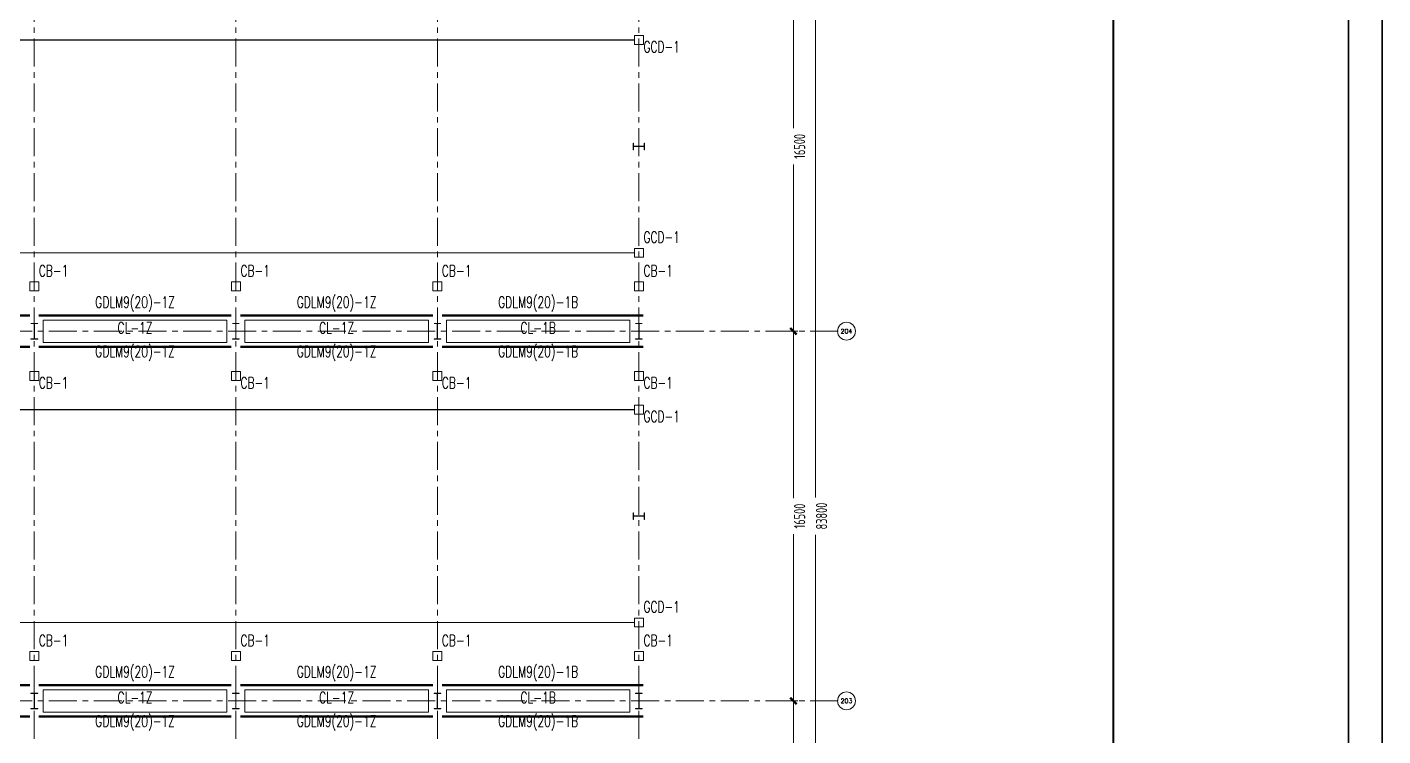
# Model space of a CAD drawing. Extents: x -1201378 to 2367219, y -619313 to 244905.
# Drawn here: x 1388920 to 1449464, y -32658 to -1025 of the extents above; entities that cross this region are included whole.
import ezdxf
from ezdxf.enums import TextEntityAlignment as Align

# ---------------------------------------------------------------- set-up
doc = ezdxf.new("R2010")
doc.units = 0
doc.header["$LTSCALE"] = 1000
doc.linetypes.add('CENTER', pattern=[2, 1.25, -0.25, 0.25, -0.25])
doc.layers.get('0').update_dxf_attribs({"linetype": 'CONTINUOUS'})
doc.layers.get('Defpoints').update_dxf_attribs({"linetype": 'CONTINUOUS'})
doc.layers.add('0-cxFrame', color=155, linetype='CONTINUOUS')
for name, color, linetype, lineweight in [('0-cxText', 131, 'CONTINUOUS', 25), ('S-axis', 111, 'CONTINUOUS', 0), ('S-col', 2, 'CONTINUOUS', 0), ('S-dote', 5, 'CENTER', 0), ('THIN', 7, 'CONTINUOUS', 0), ('吊车梁', 4, 'CONTINUOUS', 0)]:
    doc.layers.add(name, color=color, linetype=linetype, lineweight=lineweight)
doc.styles.add('_TCH_AXIS', font='COMPLEX', dxfattribs={"bigfont": 'GBCBIG'})
doc.styles.add('cx_tuming', font='simhei.ttf')
doc.styles.add('cx_tuqian1', font='')
doc.styles.add('TSSD_Dimension', font='tssdeng.shx', dxfattribs={"width": 0.7, "bigfont": 'hztxt.shx'})
doc.styles.add('TSSD_Rein', font='tj-romans1.shx', dxfattribs={"width": 0.7, "bigfont": 'tj-hztxt.shx'})
doc.styles.add('黑体', font='simhei.ttf', dxfattribs={"width": 0.8})
doc.styles.get('cx_tuqian1').set_extended_font_data('SimSun')
doc.dimstyles.new('TSSD_200_200', dxfattribs={"dimtxt": 500, "dimasz": 200, "dimexe": 200, "dimexo": 500, "dimgap": 200, "dimtad": 1, "dimdec": 0, "dimzin": 0, "dimdsep": 46, "dimtxsty": 'TSSD_Dimension', "dimblk": 'ARCHTICK', "dimcen": 0, "dimdle": 200, "dimclrt": 7, "dimadec": 0, "dimazin": 0, "dimtfac": 1, "dimtdec": 0, "dimtix": 1, "dimtmove": 2, "dimatfit": 3, "dimfxl": 1, "dimtolj": 1, "dimtzin": 0, "dimarcsym": 0})

# ---------------------------------------------------------------- blocks, each defined once
blk = doc.blocks.new('_ArchTick')
at = {"color": 0, "linetype": 'ByBlock', "const_width": 0.5}
blk.add_lwpolyline([(-0.71, -0.71), (0.71, 0.71)], dxfattribs=at)
blk = doc.blocks.new('*D87')
at = {"layer": 'Defpoints', "color": 0, "transparency": 16777216}
for p in [(-77874, -198098), (-77874, -214598), (-76858, -214598)]:
    blk.add_point(p, dxfattribs=at)
at = {"layer": 'S-axis', "color": 0, "lineweight": -2, "transparency": 16777216}
for p, q in [((-76858, -197898), (-76858, -205542)), ((-77374, -198098), (-76658, -198098)), ((-76858, -214798), (-76858, -207154)), ((-77374, -214598), (-76658, -214598))]:
    blk.add_line(p, q, dxfattribs=at)
at = {"layer": 'S-axis', "color": 0, "lineweight": -2, "transparency": 16777216, "xscale": 200, "yscale": 200, "zscale": 200}
for p, rotation in [((-76858, -198098), 90), ((-76858, -214598), 270)]:
    blk.add_blockref('_ArchTick', p, dxfattribs=dict(at, rotation=rotation))
at = {"layer": 'S-axis', "color": 7, "transparency": 16777216, "insert": (-76583, -206348), "char_height": 500, "attachment_point": 5, "rotation": 90, "style": 'TSSD_Dimension'}
blk.add_mtext('\\A1;16500', dxfattribs=at)
blk = doc.blocks.new('*D88')
at = {"layer": 'Defpoints', "color": 0, "transparency": 16777216}
for p in [(-77874, -214598), (-77874, -231098), (-76858, -231098)]:
    blk.add_point(p, dxfattribs=at)
at = {"layer": 'S-axis', "color": 0, "lineweight": -2, "transparency": 16777216}
for p, q in [((-77374, -214598), (-76658, -214598)), ((-76858, -214398), (-76858, -222042)), ((-76858, -231298), (-76858, -223654)), ((-77374, -231098), (-76658, -231098))]:
    blk.add_line(p, q, dxfattribs=at)
at = {"layer": 'S-axis', "color": 0, "lineweight": -2, "transparency": 16777216, "xscale": 200, "yscale": 200, "zscale": 200}
for p, rotation in [((-76858, -214598), 90), ((-76858, -231098), 270)]:
    blk.add_blockref('_ArchTick', p, dxfattribs=dict(at, rotation=rotation))
at = {"layer": 'S-axis', "color": 7, "transparency": 16777216, "insert": (-76583, -222848), "char_height": 500, "attachment_point": 5, "rotation": 90, "style": 'TSSD_Dimension'}
blk.add_mtext('\\A1;16500', dxfattribs=at)
blk = doc.blocks.new('*D89')
at = {"layer": 'Defpoints', "color": 0, "transparency": 16777216}
for p in [(-77874, -231098), (-77874, -247598), (-76858, -247598)]:
    blk.add_point(p, dxfattribs=at)
at = {"layer": 'S-axis', "color": 0, "lineweight": -2, "transparency": 16777216}
for p, q in [((-77374, -231098), (-76658, -231098)), ((-76858, -230898), (-76858, -238542)), ((-76858, -247798), (-76858, -240154)), ((-77374, -247598), (-76658, -247598))]:
    blk.add_line(p, q, dxfattribs=at)
at = {"layer": 'S-axis', "color": 0, "lineweight": -2, "transparency": 16777216, "xscale": 200, "yscale": 200, "zscale": 200}
for p, rotation in [((-76858, -231098), 90), ((-76858, -247598), 270)]:
    blk.add_blockref('_ArchTick', p, dxfattribs=dict(at, rotation=rotation))
at = {"layer": 'S-axis', "color": 7, "transparency": 16777216, "insert": (-76583, -239348), "char_height": 500, "attachment_point": 5, "rotation": 90, "style": 'TSSD_Dimension'}
blk.add_mtext('\\A1;16500', dxfattribs=at)
blk = doc.blocks.new('*D113')
at = {"layer": 'Defpoints', "color": 0, "transparency": 16777216}
for p in [(-77774, -180948), (-77774, -264748), (-75879, -264748)]:
    blk.add_point(p, dxfattribs=at)
at = {"layer": 'S-axis', "color": 0, "lineweight": -2, "transparency": 16777216}
for p, q in [((-77274, -180948), (-75679, -180948)), ((-75879, -180748), (-75879, -222015)), ((-75879, -264948), (-75879, -223681)), ((-77274, -264748), (-75679, -264748))]:
    blk.add_line(p, q, dxfattribs=at)
at = {"layer": 'S-axis', "color": 0, "lineweight": -2, "transparency": 16777216, "xscale": 200, "yscale": 200, "zscale": 200}
for p, rotation in [((-75879, -180948), 90), ((-75879, -264748), 270)]:
    blk.add_blockref('_ArchTick', p, dxfattribs=dict(at, rotation=rotation))
at = {"layer": 'S-axis', "color": 7, "transparency": 16777216, "insert": (-75604, -222848), "char_height": 500, "attachment_point": 5, "rotation": 90, "style": 'TSSD_Dimension'}
blk.add_mtext('\\A1;83800', dxfattribs=at)
blk = doc.blocks.new('nt66')
at = {"layer": 'S-col'}
blk.add_lwpolyline([(-195790, 766820), (-195490, 766820), (-195490, 766808), (-195636, 766808), (-195636, 766132), (-195490, 766132), (-195490, 766120), (-195790, 766120), (-195790, 766132), (-195644, 766132), (-195644, 766808), (-195790, 766808)], close=True, dxfattribs=at)
blk = doc.blocks.new('33333')
for p in [(39786, -76900), (48786, -76900), (57786, -76900), (66786, -76900), (39786, -93400), (48786, -93400), (57786, -93400), (66786, -93400)]:
    blk.add_blockref('nt66', p)
blk = doc.blocks.new('zjcx_T0(Dragon)')
at = {"layer": '0-cxFrame', "const_width": 50}
blk.add_lwpolyline([(0, 82100), (-7000, 82100), (-7000, 0), (0, 0)], close=True, dxfattribs=at)
blk = doc.blocks.new('TK22.A0 L(Dragon)')
at = {"layer": '0-cxFrame', "color": 7, "const_width": 0.5}
blk.add_lwpolyline([(0, 0), (-1486, 0), (-1486, 841), (0, 841)], close=True, dxfattribs=at)
at = {"layer": '0-cxFrame', "const_width": 0.5}
for points in [[(-80, 10), (-1466, 10), (-1466, 831), (-80, 831)], [(-10, 10), (-80, 10), (-80, 831), (-10, 831)]]:
    blk.add_lwpolyline(points, close=True, dxfattribs=at)
at = {"layer": '0-cxFrame', "xscale": 0.009999999999999998, "yscale": 0.009999999999999998, "zscale": 0.009999999999999998}
blk.add_blockref('zjcx_T0(Dragon)', (-10, 10), dxfattribs=at)
at = {"style": '黑体', "flags": 4}
blk.add_attdef('图幅', text='', height=3.3, dxfattribs=at).set_placement((-40, 3), align=Align.RIGHT)
at = {"layer": '0-cxText', "flags": 4}
for tag, height, style, p in [('建设单位', 3.5, 'cx_tuming', (-45, 240)), ('项目名称', 3.5, 'cx_tuming', (-45, 210)), ('子项名称', 3.5, 'cx_tuming', (-45, 180)), ('工程编号', 3.3, 'cx_tuqian1', (-35, 165)), ('图名1', 3.5, 'cx_tuming', (-45, 87)), ('图名2', 3.5, 'cx_tuming', (-45, 79)), ('图名3', 3.5, 'cx_tuming', (-45, 71)), ('出图日期', 3.3, 'cx_tuqian1', (-39, 60)), ('专业', 3.3, 'cx_tuqian1', (-55, 52)), ('图号', 3.3, 'cx_tuqian1', (-55, 44)), ('版次', 3.3, 'cx_tuqian1', (-20, 44))]:
    blk.add_attdef(tag, text='', height=height, dxfattribs=dict(at, style=style)).set_placement(p, align=Align.MIDDLE)
at = {"layer": 'Defpoints', "color": 6, "flags": 4}
for tag, height, style, p in [('tufu', 3.3, '黑体', (-12, 12)), ('dwfname', 4, 'cx_tuqian1', (-80, 3))]:
    blk.add_attdef(tag, text='', height=height, dxfattribs=dict(at, style=style)).set_placement(p, align=Align.RIGHT)
blk = doc.blocks.new('2#轴网')
at = {"layer": 'S-axis'}
for centre in [(-74489.2, -214597), (-74489.2, -231097)]:
    blk.add_circle(centre, 400, dxfattribs=at)
at = {"layer": 'S-dote'}
for p, q in [((-110758.5, -270787), (-110758.5, -175298.2)), ((-101758.5, -270787), (-101758.5, -175298.2)), ((-92758.5, -270787), (-92758.5, -175298.2)), ((-83758.5, -270787), (-83758.5, -175298.2)), ((-74854.3, -214598.2), (-251154.3, -214598.2)), ((-74854.3, -231098.2), (-251154.3, -231098.2))]:
    blk.add_line(p, q, dxfattribs=at)
at = {"layer": 'S-axis', "style": '_TCH_AXIS'}
for s, height, p, p2 in [('204', 196.63, (-74751.4, -214695.4), (-74227, -214695.4)), ('203', 202.97, (-74750.1, -231198.5), (-74228.2, -231198.5))]:
    blk.add_text(s, height=height, dxfattribs=at).set_placement(p, p2, align=Align.FIT)
at = {"layer": 'S-axis'}
for base, p1, p2, picture, middle in [((-75878.8, -264748.2), (-77774.3, -180948.2), (-77774.3, -264748.2), '*D113', (-75603.8, -222848.2)), ((-76858.5, -214598.2), (-77874.3, -198098.2), (-77874.3, -214598.2), '*D87', (-76583.5, -206348.2)), ((-76858.5, -231098.2), (-77874.3, -214598.2), (-77874.3, -231098.2), '*D88', (-76583.5, -222848.2)), ((-76858.5, -247598.2), (-77874.3, -231098.2), (-77874.3, -247598.2), '*D89', (-76583.5, -239348.2))]:
    dim = blk.add_linear_dim(base=base, p1=p1, p2=p2, angle=270, dimstyle='TSSD_200_200', dxfattribs=at)
    dim.commit()
    dim.dimension.update_dxf_attribs({"geometry": picture, "text_midpoint": middle, "dimtype": 161})

msp = doc.modelspace()

# ---------------------------------------------------------------- linework, layer by layer
at = {"layer": 'S-col'}
for points in [[(1416491.5, -6498.2), (1416491.5, -6198.2), (1416479.5, -6198.2), (1416479.5, -6344.2), (1416003.5, -6344.2), (1416003.5, -6198.2), (1415991.5, -6198.2), (1415991.5, -6498.2), (1416003.5, -6498.2), (1416003.5, -6352.2), (1416479.5, -6352.2), (1416479.5, -6498.2)], [(1416491.5, -22998.2), (1416491.5, -22698.2), (1416479.5, -22698.2), (1416479.5, -22844.2), (1416003.5, -22844.2), (1416003.5, -22698.2), (1415991.5, -22698.2), (1415991.5, -22998.2), (1416003.5, -22998.2), (1416003.5, -22852.2), (1416479.5, -22852.2), (1416479.5, -22998.2)]]:
    msp.add_lwpolyline(points, close=True, dxfattribs=at)
at = {"layer": '吊车梁', "color": 6, "const_width": 50}
for points in [[(1281441.5, -1598.2), (1416041.5, -1598.2)], [(1281441.5, -11098.2), (1416041.5, -11098.2)], [(1281441.5, -18098.2), (1416041.5, -18098.2)], [(1281441.5, -27598.2), (1416041.5, -27598.2)]]:
    msp.add_lwpolyline(points, dxfattribs=at)
at = {"layer": '吊车梁'}
for points in [[(1416041.5, -1398.2), (1416441.5, -1398.2), (1416441.5, -1798.2), (1416041.5, -1798.2)], [(1416041.5, -11298.2), (1416441.5, -11298.2), (1416441.5, -10898.2), (1416041.5, -10898.2)], [(1389041.5, -12798.2), (1389441.5, -12798.2), (1389441.5, -12398.2), (1389041.5, -12398.2)], [(1398041.5, -12798.2), (1398441.5, -12798.2), (1398441.5, -12398.2), (1398041.5, -12398.2)], [(1407041.5, -12798.2), (1407441.5, -12798.2), (1407441.5, -12398.2), (1407041.5, -12398.2)], [(1416041.5, -12798.2), (1416441.5, -12798.2), (1416441.5, -12398.2), (1416041.5, -12398.2)], [(1397841.5, -14098.2), (1389641.5, -14098.2), (1389641.5, -15098.2), (1397841.5, -15098.2)], [(1406841.5, -14098.2), (1398641.5, -14098.2), (1398641.5, -15098.2), (1406841.5, -15098.2)], [(1415841.5, -14098.2), (1407641.5, -14098.2), (1407641.5, -15098.2), (1415841.5, -15098.2)], [(1389041.5, -16398.2), (1389441.5, -16398.2), (1389441.5, -16798.2), (1389041.5, -16798.2)], [(1398041.5, -16398.2), (1398441.5, -16398.2), (1398441.5, -16798.2), (1398041.5, -16798.2)], [(1407041.5, -16398.2), (1407441.5, -16398.2), (1407441.5, -16798.2), (1407041.5, -16798.2)], [(1416041.5, -16398.2), (1416441.5, -16398.2), (1416441.5, -16798.2), (1416041.5, -16798.2)], [(1416041.5, -17898.2), (1416441.5, -17898.2), (1416441.5, -18298.2), (1416041.5, -18298.2)], [(1416041.5, -27798.2), (1416441.5, -27798.2), (1416441.5, -27398.2), (1416041.5, -27398.2)], [(1389041.5, -29298.2), (1389441.5, -29298.2), (1389441.5, -28898.2), (1389041.5, -28898.2)], [(1398041.5, -29298.2), (1398441.5, -29298.2), (1398441.5, -28898.2), (1398041.5, -28898.2)], [(1407041.5, -29298.2), (1407441.5, -29298.2), (1407441.5, -28898.2), (1407041.5, -28898.2)], [(1416041.5, -29298.2), (1416441.5, -29298.2), (1416441.5, -28898.2), (1416041.5, -28898.2)], [(1397841.5, -30598.2), (1389641.5, -30598.2), (1389641.5, -31598.2), (1397841.5, -31598.2)], [(1406841.5, -30598.2), (1398641.5, -30598.2), (1398641.5, -31598.2), (1406841.5, -31598.2)], [(1415841.5, -30598.2), (1407641.5, -30598.2), (1407641.5, -31598.2), (1415841.5, -31598.2)]]:
    msp.add_lwpolyline(points, close=True, dxfattribs=at)
at = {"layer": '吊车梁', "const_width": 100}
for points in [[(1389041.5, -13898.2), (1380441.5, -13898.2)], [(1398041.5, -13898.2), (1389441.5, -13898.2)], [(1407041.5, -13898.2), (1398441.5, -13898.2)], [(1416441.5, -13898.2), (1407441.5, -13898.2)], [(1389041.5, -15298.2), (1380441.5, -15298.2)], [(1398041.5, -15298.2), (1389441.5, -15298.2)], [(1407041.5, -15298.2), (1398441.5, -15298.2)], [(1416441.5, -15298.2), (1407441.5, -15298.2)], [(1389041.5, -30398.2), (1380441.5, -30398.2)], [(1398041.5, -30398.2), (1389441.5, -30398.2)], [(1407041.5, -30398.2), (1398441.5, -30398.2)], [(1416441.5, -30398.2), (1407441.5, -30398.2)], [(1389041.5, -31798.2), (1380441.5, -31798.2)], [(1398041.5, -31798.2), (1389441.5, -31798.2)], [(1407041.5, -31798.2), (1398441.5, -31798.2)], [(1416441.5, -31798.2), (1407441.5, -31798.2)]]:
    msp.add_lwpolyline(points, dxfattribs=at)

# ---------------------------------------------------------------- block references
at = {"layer": '0-cxFrame', "xscale": 150, "yscale": 150, "zscale": 150}
msp.add_blockref('TK22.A0 L(Dragon)', (1449426.9, -96102.2), dxfattribs=at)
at = {"layer": 'S-axis'}
msp.add_blockref('2#轴网', (1500000, 200000), dxfattribs=at)
at = {"layer": 'S-col'}
msp.add_blockref('33333', (1545095.7, -704168.2), dxfattribs=at)

# ---------------------------------------------------------------- texts
at = {"layer": 'THIN', "style": 'TSSD_Rein', "width": 0.7}
for s, p in [('GCD-1', (1416441.5, -2302)), ('GCD-1', (1416441.5, -10798.2)), ('CB-1', (1389441.5, -12298.2)), ('CB-1', (1398441.5, -12298.2)), ('CB-1', (1407441.5, -12298.2)), ('CB-1', (1416441.5, -12298.2)), ('CB-1', (1389441.5, -17302)), ('CB-1', (1398441.5, -17302)), ('CB-1', (1407441.5, -17302)), ('CB-1', (1416441.5, -17302)), ('GCD-1', (1416441.5, -18802)), ('GCD-1', (1416441.5, -27298.2)), ('CB-1', (1389441.5, -28798.2)), ('CB-1', (1398441.5, -28798.2)), ('CB-1', (1407441.5, -28798.2)), ('CB-1', (1416441.5, -28798.2))]:
    msp.add_text(s, height=500, dxfattribs=at).set_placement(p, align=Align.BOTTOM_LEFT)
for s, p in [('GDLM9(20)-1Z', (1393741.5, -13698.2)), ('GDLM9(20)-1Z', (1402741.5, -13698.2)), ('GDLM9(20)-1B', (1411741.5, -13698.2)), ('CL-1Z', (1393741.5, -14850.1)), ('CL-1Z', (1402741.5, -14850.1)), ('CL-1B', (1411741.5, -14850.1)), ('GDLM9(20)-1Z', (1393741.5, -15902)), ('GDLM9(20)-1Z', (1402741.5, -15902)), ('GDLM9(20)-1B', (1411741.5, -15902)), ('GDLM9(20)-1Z', (1393741.5, -30198.2)), ('GDLM9(20)-1Z', (1402741.5, -30198.2)), ('GDLM9(20)-1B', (1411741.5, -30198.2)), ('CL-1Z', (1393741.5, -31350.1)), ('CL-1Z', (1402741.5, -31350.1)), ('CL-1B', (1411741.5, -31350.1)), ('GDLM9(20)-1Z', (1393741.5, -32402)), ('GDLM9(20)-1Z', (1402741.5, -32402)), ('GDLM9(20)-1B', (1411741.5, -32402))]:
    msp.add_text(s, height=500, dxfattribs=at).set_placement(p, align=Align.BOTTOM_CENTER)

doc.saveas('drawing.dxf')
